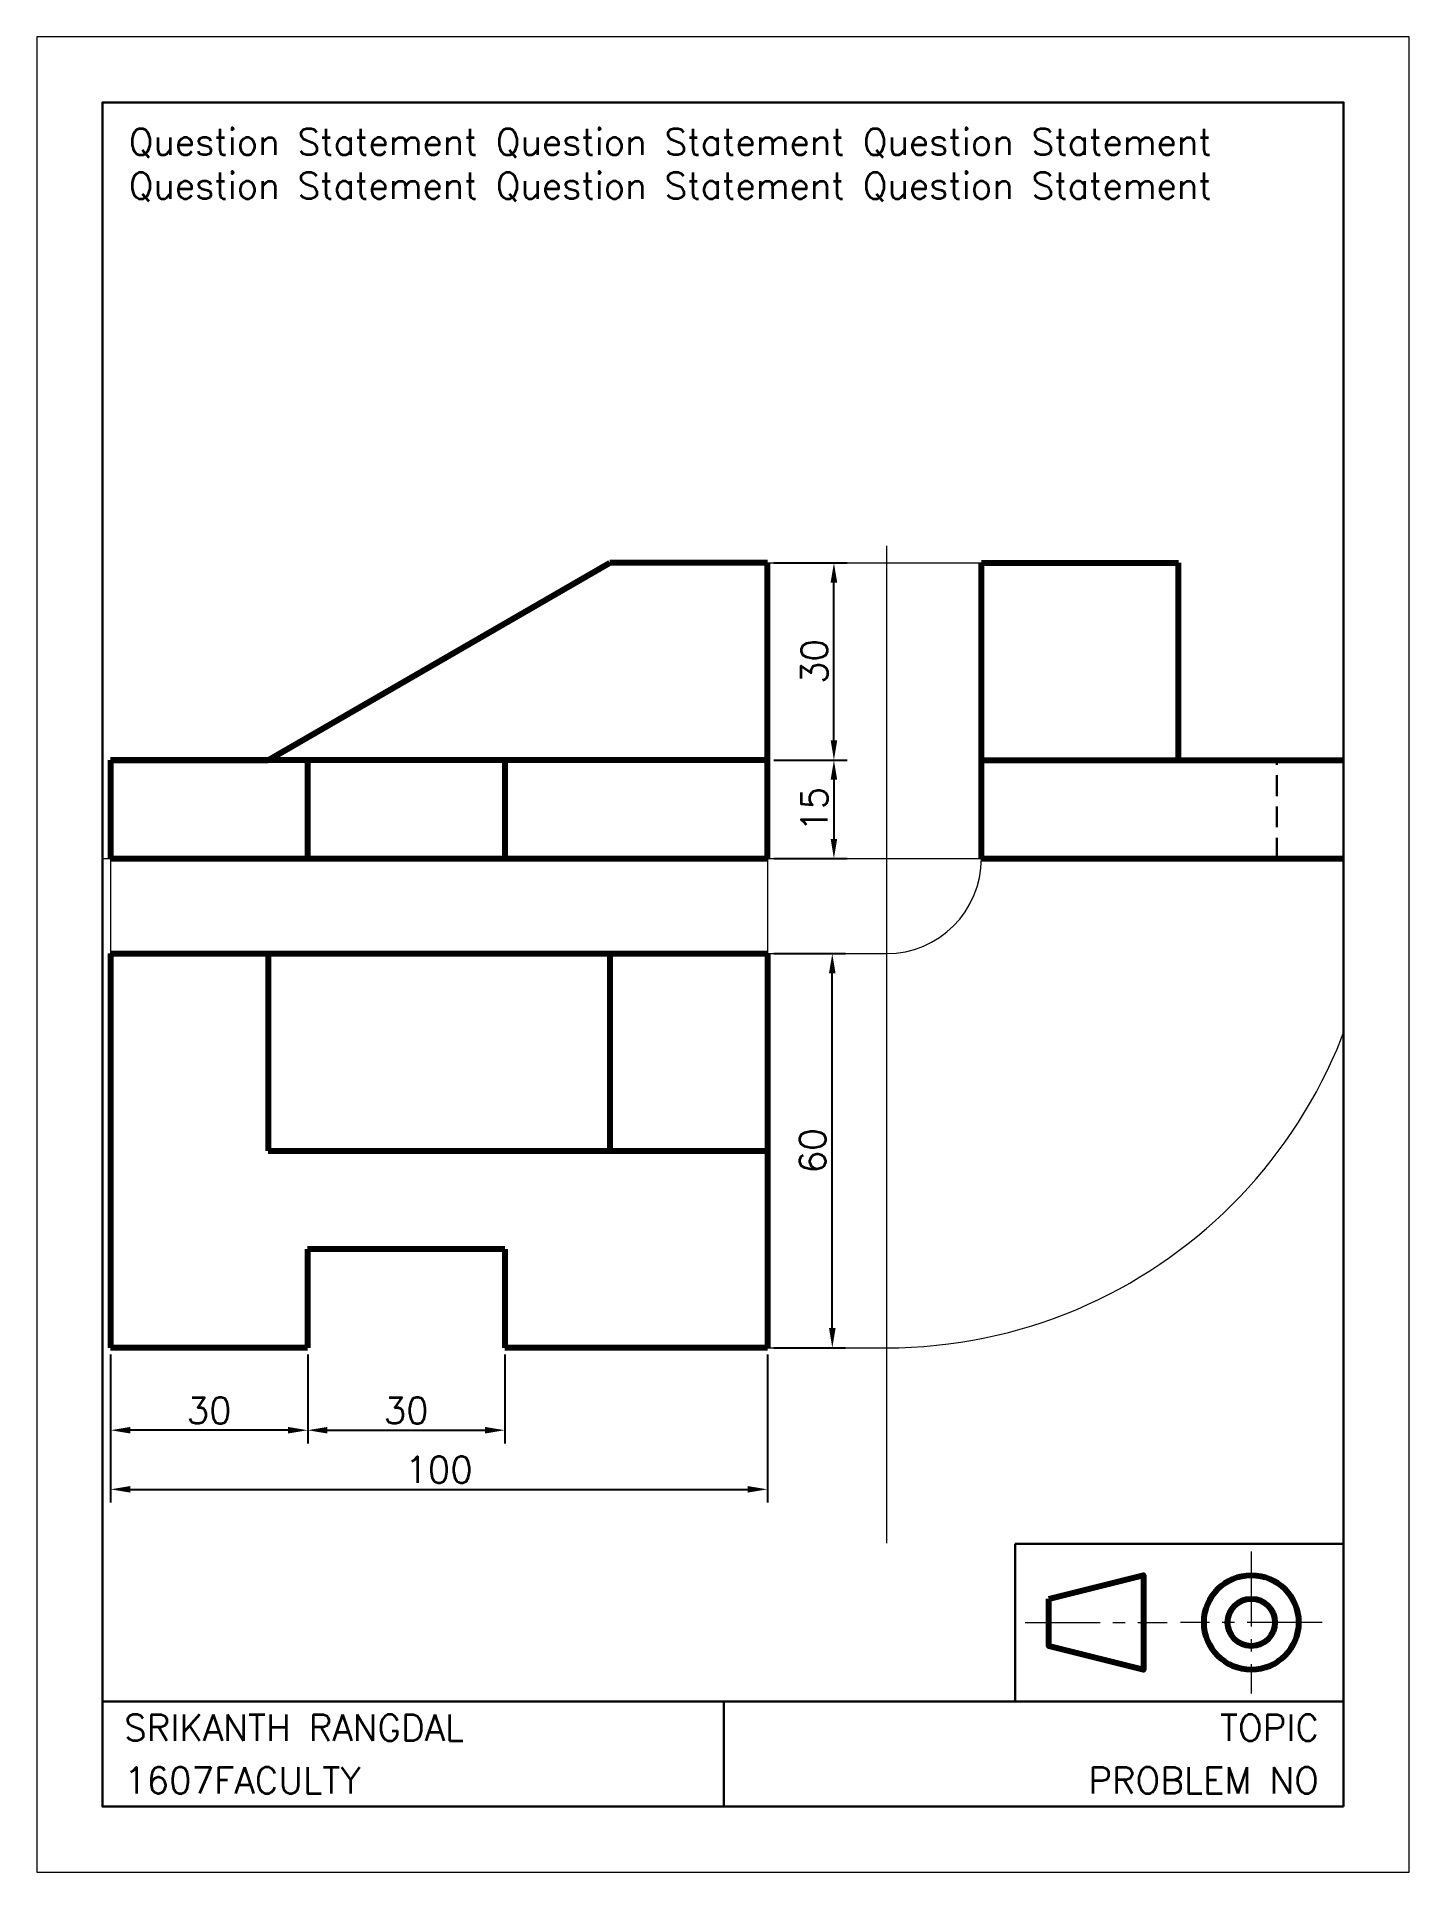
# Paper-space layout 'Record Portrait' of a CAD drawing. Header units: millimetres. Extents: x 7 to 216, y 0 to 279.
# The model-space entities are those that its viewports show. They can reach past a viewport. Long polylines and large blocks are cut down to what shows.
import ezdxf
from ezdxf.enums import TextEntityAlignment as Align

# ---------------------------------------------------------------- set-up
doc = ezdxf.new("R2010")
doc.units = ezdxf.units.MM
doc.header["$PDMODE"] = 35
doc.header["$PDSIZE"] = 2
doc.linetypes.add('CENTER2', pattern=[28.575, 19.05, -3.175, 3.175, -3.175])
doc.linetypes.add('HIDDEN2', pattern=[4.7625, 3.175, -1.5875])
doc.layers.get('0').update_dxf_attribs({"lineweight": 15})
for name, color, linetype, lineweight in [('Annotations', 7, 'Continuous', 30), ('Axis', 7, 'CENTER2', 20), ('Hidden', 7, 'HIDDEN2', 30), ('Solid', 7, 'Continuous', 80)]:
    doc.layers.add(name, color=color, linetype=linetype, lineweight=lineweight)
doc.styles.get("Standard").update_dxf_attribs({"font": 'simplex8.shx'})
doc.dimstyles.new('ISO-25', dxfattribs={"dimtxt": 4, "dimasz": 3, "dimexe": 2, "dimexo": 1, "dimgap": 1, "dimtad": 1, "dimrnd": 0.05, "dimtxsty": 'Standard', "dimcen": 2.5, "dimadec": 0, "dimazin": 0, "dimtfac": 1, "dimtmove": 0, "dimatfit": 3, "dimfxl": 1, "dimarcsym": 0})

# ---------------------------------------------------------------- blocks, each defined once
blk = doc.blocks.new('*U114')
blk.add_lwpolyline([(209, 0), (209, 279.4), (0, 279.4), (0, 0)], close=True)
at = {"layer": 'Annotations'}
for p, q in [((104.64, 26), (10, 26)), ((199, 26), (104.64, 26)), ((104.64, 26), (104.64, 10))]:
    blk.add_line(p, q, dxfattribs=at)
for points in [[(199, 10), (199, 269.4), (10, 269.4), (10, 10)], [(149, 50), (199, 50), (199, 26), (149, 26)]]:
    blk.add_lwpolyline(points, close=True, dxfattribs=at)
at = {"layer": 'Axis', "ltscale": 0.6}
for p, q in [((184.94, 48.83), (184.94, 27.23)), ((150.51, 38.03), (172.11, 38.03)), ((195.74, 38.03), (174.14, 38.03))]:
    blk.add_line(p, q, dxfattribs=at)
at = {"layer": 'Solid'}
blk.add_lwpolyline([(154.11, 41.63), (168.51, 45.23), (168.51, 30.83), (154.11, 34.43)], close=True, dxfattribs=at)
for radius in [7.2, 3.6]:
    blk.add_circle((184.94, 38.03), radius, dxfattribs=at)
at = {"layer": 'Annotations'}
for tag, p in [('NAME', (13.3, 20)), ('ROLLNO:', (13.3, 12))]:
    blk.add_attdef(tag, p, '', height=4, dxfattribs=at)
for tag, p in [('TOPIC', (195.25, 20)), ('ASSIGNMENTNO:', (195.25, 12))]:
    blk.add_attdef(tag, text='', height=4, dxfattribs=at).set_placement(p, align=Align.RIGHT)
blk = doc.blocks.new('*D89')
at = {"layer": 'Annotations', "color": 0, "lineweight": -2, "transparency": 16777216}
for p, q in [((57.12, 477.11), (57.12, 454.57)), ((157.12, 477.11), (157.12, 454.57)), ((60.12, 456.57), (154.12, 456.57))]:
    blk.add_line(p, q, dxfattribs=at)
at = {"layer": 'Annotations', "color": 0, "transparency": 16777216}
for points in [[(60.12, 457.07), (60.12, 456.07), (57.12, 456.57)], [(154.12, 457.07), (154.12, 456.07), (157.12, 456.57)]]:
    blk.add_solid(points, dxfattribs=at)
at = {"layer": 'Defpoints', "color": 0, "transparency": 16777216}
for p in [(57.12, 478.11), (157.12, 478.11), (157.12, 456.57)]:
    blk.add_point(p, dxfattribs=at)
at = {"layer": 'Annotations', "color": 0, "transparency": 16777216, "insert": (107.12, 459.57), "char_height": 4, "attachment_point": 5}
blk.add_mtext('100', dxfattribs=at)
blk = doc.blocks.new('*D90')
at = {"layer": 'Annotations', "color": 0, "lineweight": -2, "transparency": 16777216}
for p, q in [((57.12, 477.11), (57.12, 463.57)), ((87.12, 477.11), (87.12, 463.57)), ((84.12, 465.57), (60.12, 465.57))]:
    blk.add_line(p, q, dxfattribs=at)
at = {"layer": 'Annotations', "color": 0, "transparency": 16777216}
for points in [[(60.12, 466.07), (60.12, 465.07), (57.12, 465.57)], [(84.12, 466.07), (84.12, 465.07), (87.12, 465.57)]]:
    blk.add_solid(points, dxfattribs=at)
at = {"layer": 'Defpoints', "color": 0, "transparency": 16777216}
for p in [(57.12, 478.11), (87.12, 478.11), (57.12, 465.57)]:
    blk.add_point(p, dxfattribs=at)
at = {"layer": 'Annotations', "color": 0, "transparency": 16777216, "insert": (72.12, 468.57), "char_height": 4, "attachment_point": 5}
blk.add_mtext('30', dxfattribs=at)
blk = doc.blocks.new('*D91')
at = {"layer": 'Annotations', "color": 0, "lineweight": -2, "transparency": 16777216}
for p, q in [((87.12, 477.11), (87.12, 463.57)), ((117.12, 477.11), (117.12, 463.57)), ((90.12, 465.57), (114.12, 465.57))]:
    blk.add_line(p, q, dxfattribs=at)
at = {"layer": 'Annotations', "color": 0, "transparency": 16777216}
for points in [[(90.12, 466.07), (90.12, 465.07), (87.12, 465.57)], [(114.12, 466.07), (114.12, 465.07), (117.12, 465.57)]]:
    blk.add_solid(points, dxfattribs=at)
at = {"layer": 'Defpoints', "color": 0, "transparency": 16777216}
for p in [(87.12, 478.11), (117.12, 478.11), (117.12, 465.57)]:
    blk.add_point(p, dxfattribs=at)
at = {"layer": 'Annotations', "color": 0, "transparency": 16777216, "insert": (102.12, 468.57), "char_height": 4, "attachment_point": 5}
blk.add_mtext('30', dxfattribs=at)
blk = doc.blocks.new('*D92')
at = {"layer": 'Annotations', "color": 0, "lineweight": -2, "transparency": 16777216}
for p, q in [((158.12, 567.58), (169.25, 567.58)), ((167.25, 564.58), (167.25, 555.58)), ((158.12, 552.58), (169.25, 552.58))]:
    blk.add_line(p, q, dxfattribs=at)
at = {"layer": 'Annotations', "color": 0, "transparency": 16777216}
for points in [[(166.75, 564.58), (167.75, 564.58), (167.25, 567.58)], [(166.75, 555.58), (167.75, 555.58), (167.25, 552.58)]]:
    blk.add_solid(points, dxfattribs=at)
at = {"layer": 'Defpoints', "color": 0, "transparency": 16777216}
for p in [(157.12, 567.58), (157.12, 552.58), (167.25, 552.58)]:
    blk.add_point(p, dxfattribs=at)
at = {"layer": 'Annotations', "color": 0, "transparency": 16777216, "insert": (164.25, 560.08), "char_height": 4, "attachment_point": 5, "rotation": 90}
blk.add_mtext('15', dxfattribs=at)
blk = doc.blocks.new('*D93')
at = {"layer": 'Annotations', "color": 0, "lineweight": -2, "transparency": 16777216}
for p, q in [((158.12, 597.58), (169.25, 597.58)), ((167.25, 570.58), (167.25, 594.58)), ((158.12, 567.58), (169.25, 567.58))]:
    blk.add_line(p, q, dxfattribs=at)
at = {"layer": 'Annotations', "color": 0, "transparency": 16777216}
for points in [[(166.75, 594.58), (167.75, 594.58), (167.25, 597.58)], [(166.75, 570.58), (167.75, 570.58), (167.25, 567.58)]]:
    blk.add_solid(points, dxfattribs=at)
at = {"layer": 'Defpoints', "color": 0, "transparency": 16777216}
for p in [(157.12, 597.58), (167.25, 597.58), (157.12, 567.58)]:
    blk.add_point(p, dxfattribs=at)
at = {"layer": 'Annotations', "color": 0, "transparency": 16777216, "insert": (164.25, 582.58), "char_height": 4, "attachment_point": 5, "rotation": 90}
blk.add_mtext('30', dxfattribs=at)
blk = doc.blocks.new('*D94')
at = {"layer": 'Annotations', "color": 0, "lineweight": -2, "transparency": 16777216}
for p, q in [((158.12, 538.11), (169, 538.11)), ((167, 481.11), (167, 535.11)), ((158.12, 478.11), (169, 478.11))]:
    blk.add_line(p, q, dxfattribs=at)
at = {"layer": 'Annotations', "color": 0, "transparency": 16777216}
for points in [[(166.5, 535.11), (167.5, 535.11), (167, 538.11)], [(166.5, 481.11), (167.5, 481.11), (167, 478.11)]]:
    blk.add_solid(points, dxfattribs=at)
at = {"layer": 'Defpoints', "color": 0, "transparency": 16777216}
for p in [(157.12, 538.11), (167, 538.11), (157.12, 478.11)]:
    blk.add_point(p, dxfattribs=at)
at = {"layer": 'Annotations', "color": 0, "transparency": 16777216, "insert": (164, 508.11), "char_height": 4, "attachment_point": 5, "rotation": 90}
blk.add_mtext('60', dxfattribs=at)

msp = doc.modelspace()

# ---------------------------------------------------------------- linework, layer by layer
for p, q in [((175.236, 600.175), (175.236, 448.397)), ((157.116, 597.579), (195.869, 597.579)), ((44.785, 552.579), (260.789, 552.579)), ((57.116, 552.579), (57.116, 538.11)), ((157.116, 552.579), (157.116, 538.11)), ((157.116, 538.11), (175.236, 538.11)), ((157.116, 478.11), (175.236, 478.11))]:
    msp.add_line(p, q)
for radius in [14.469, 74.469]:
    msp.add_arc((175.236, 552.579), radius, 270, 0)
at = {"layer": 'Hidden'}
msp.add_line((234.705, 552.579), (234.705, 567.579), dxfattribs=at)
at = {"layer": 'Solid'}
for p, q in [((81.116, 567.579), (133.116, 597.579)), ((157.116, 597.579), (133.116, 597.579)), ((157.116, 567.579), (157.116, 597.579)), ((189.705, 552.579), (189.705, 597.579)), ((189.705, 597.579), (219.705, 597.579)), ((219.705, 567.579), (219.705, 597.579)), ((157.116, 567.579), (57.116, 567.579)), ((57.116, 567.579), (57.116, 552.579)), ((57.116, 567.579), (81.116, 567.579)), ((87.116, 567.579), (87.116, 552.579)), ((117.116, 567.579), (117.116, 552.579)), ((157.116, 552.579), (157.116, 567.579)), ((189.705, 567.579), (249.705, 567.579)), ((57.116, 552.579), (157.116, 552.579)), ((189.705, 552.579), (249.705, 552.579)), ((57.116, 538.11), (157.116, 538.11)), ((57.116, 538.11), (57.116, 478.11)), ((81.116, 538.11), (81.116, 508.11)), ((133.116, 538.11), (133.116, 508.11)), ((157.116, 538.11), (157.116, 478.11)), ((81.116, 508.11), (157.116, 508.11)), ((117.116, 493.11), (87.116, 493.11)), ((87.116, 493.11), (87.116, 478.11)), ((117.116, 493.11), (117.116, 478.11)), ((87.116, 478.11), (57.116, 478.11)), ((157.116, 478.11), (117.116, 478.11))]:
    msp.add_line(p, q, dxfattribs=at)

# ---------------------------------------------------------------- dimensions: what is measured, and where the dimension line sits
at = {"layer": 'Annotations'}
for base, p1, p2, picture, middle in [((167.251, 597.579), (157.116, 567.579), (157.116, 597.579), '*D93', (164.251, 582.579)), ((167.251, 552.579), (157.116, 567.579), (157.116, 552.579), '*D92', (164.251, 560.079)), ((167.001, 538.11), (157.116, 478.11), (157.116, 538.11), '*D94', (164.001, 508.11))]:
    dim = msp.add_linear_dim(base=base, p1=p1, p2=p2, angle=90, dimstyle='ISO-25', override={"dimfxl": 1.25}, dxfattribs=at)
    dim.commit()
    dim.dimension.update_dxf_attribs({"geometry": picture, "text_midpoint": middle})
for base, p1, p2, picture, middle in [((157.116, 456.572), (57.116, 478.11), (157.116, 478.11), '*D89', (107.116, 459.572)), ((57.116, 465.572), (87.116, 478.11), (57.116, 478.11), '*D90', (72.116, 468.572)), ((117.116, 465.572), (87.116, 478.11), (117.116, 478.11), '*D91', (102.116, 468.572))]:
    dim = msp.add_linear_dim(base=base, p1=p1, p2=p2, dimstyle='ISO-25', override={"dimfxl": 1.25}, dxfattribs=at)
    dim.commit()
    dim.dimension.update_dxf_attribs({"geometry": picture, "text_midpoint": middle})

psp = doc.layouts.new('Record Portrait')

# ---------------------------------------------------------------- block references
psp.add_blockref('*U114', (6.78, -0.06)).add_auto_attribs({'TOPIC': 'TOPIC', 'ASSIGNMENTNO:': 'PROBLEM NO', 'NAME': 'SRIKANTH RANGDAL', 'ROLLNO:': '1607FACULTY'})

# ---------------------------------------------------------------- texts
at = {"layer": 'Annotations', "insert": (20.78, 265.34), "char_height": 4, "width": 180.4993, "attachment_point": 1}
psp.add_mtext('Question Statement Question Statement Question Statement Question Statement Question Statement Question Statement', dxfattribs=at)

# ---------------------------------------------------------------- viewports
at = {"layer": 'Annotations'}
psp.add_viewport(center=(111.28, 147.64), size=(189, 243.4), view_center_point=(150.363, 545.981), view_height=243.4, dxfattribs=at)

doc.saveas('drawing.dxf')
